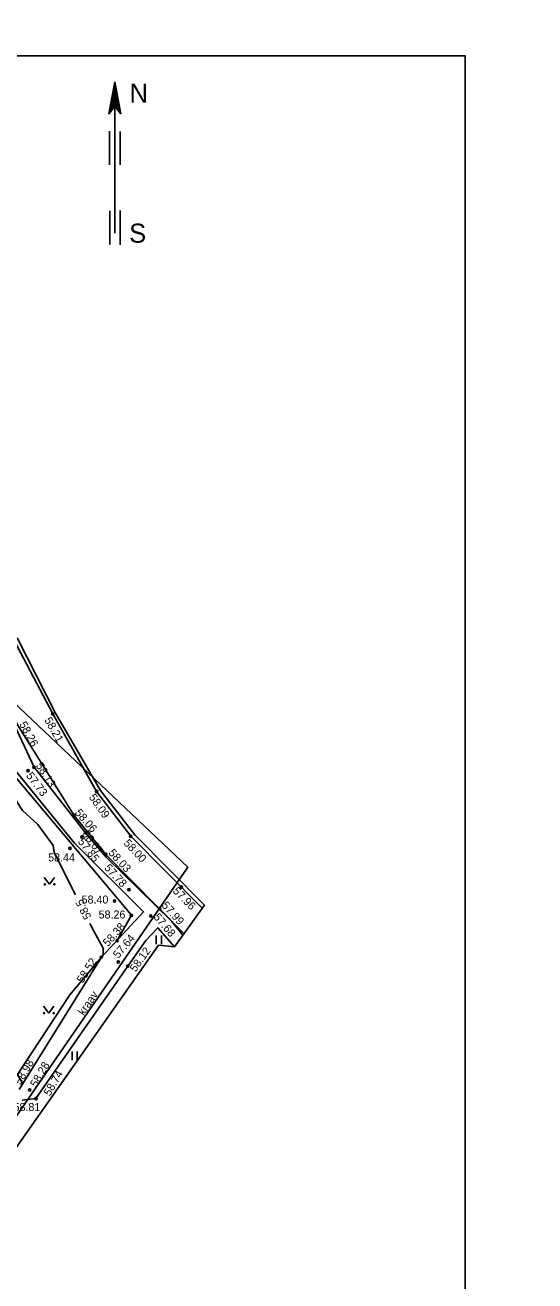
# Model space of a CAD drawing. Extents: x 641115 to 641725, y 6453870 to 6454664.
# Drawn here: x 641454.5 to 641499.1, y 6454063.4 to 6454173.2 of the extents above; entities that cross this region are included whole.
import ezdxf

# ---------------------------------------------------------------- set-up
doc = ezdxf.new("R2010")
doc.units = 0
for name, color, linetype in [('ELKAEV', 7, 'Continuous'), ('ELRAJATISMA', 7, 'Continuous'), ('HALJASTUS', 7, 'Continuous'), ('MOOTPIIR', 7, 'Continuous'), ('PIIR', 7, 'Continuous'), ('TEE', 7, 'Continuous'), ('VEEKOGU', 7, 'Continuous'), ('VORMISTUS', 7, 'Continuous')]:
    doc.layers.add(name, color=color, linetype=linetype)

msp = doc.modelspace()

# ---------------------------------------------------------------- linework, layer by layer
at = {"layer": 'ELKAEV'}
for centre in [(641456.91, 6454112.99), (641454.75, 6454108.02), (641455.28, 6454108.32), (641460.75, 6454106.21), (641458.78, 6454104.11), (641459.47, 6454102.21), (641459.79, 6454102.59), (641463.74, 6454102.28), (641458.42, 6454101.23), (641461.56, 6454100.7), (641463.58, 6454097.61), (641468.17, 6454097.84), (641462.32, 6454096.62), (641466.26, 6454095.94), (641463.8, 6454095.37), (641465.5, 6454095.32), (641462.55, 6454093.16), (641461.16, 6454091.71), (641462.65, 6454091.28), (641463.48, 6454090.92), (641454.9, 6454080.09), (641455.44, 6454079.34)]:
    msp.add_circle(centre, 0.1, dxfattribs=at)
at = {"layer": 'ELRAJATISMA'}
for points in [[(641458.9, 6454097.17), (641457.04, 6454100.87), (641456.94, 6454101.48), (641455.61, 6454103.31), (641454.27, 6454104.54), (641454.03, 6454104.89), (641453.66, 6454105.52), (641452.68, 6454106.26), (641451.37, 6454109.18), (641447.76, 6454114.3), (641447.78, 6454115.1), (641449.16, 6454116.81)], [(641461.34, 6454092.5), (641460.51, 6454093.97), (641460.16, 6454094.66)], [(641461.34, 6454092.5), (641461.33, 6454091.9), (641461.19, 6454091.71), (641458.42, 6454088.41), (641453.84, 6454081.44), (641454.28, 6454080.62)]]:
    msp.add_lwpolyline(points, dxfattribs=at)
at = {"layer": 'HALJASTUS'}
for p, q in [((641456.16, 6454098.69), (641456.62, 6454098.08)), ((641456.62, 6454098.08), (641457.07, 6454098.69)), ((641465.96, 6454093.6), (641465.96, 6454092.84)), ((641466.42, 6454093.6), (641466.42, 6454092.84)), ((641456.1, 6454087.42), (641456.56, 6454086.81)), ((641456.56, 6454086.81), (641457.01, 6454087.42)), ((641458.6, 6454083.46), (641458.6, 6454082.7)), ((641459.06, 6454083.46), (641459.06, 6454082.7))]:
    msp.add_line(p, q, dxfattribs=at)
msp.add_lwpolyline([(641399.91, 6454157.43), (641431.59, 6454153.23), (641437.22, 6454148.99), (641430.6, 6454134.9), (641435.95, 6454127.97), (641447.21, 6454115.09), (641463.8, 6454095.37), (641462.56, 6454093.16)], dxfattribs=at)
for centre in [(641456.22, 6454098.08), (641457.05, 6454098.08), (641456.16, 6454086.81), (641456.99, 6454086.81)]:
    msp.add_circle(centre, 0.055, dxfattribs=at)
at = {"layer": 'MOOTPIIR'}
msp.add_lwpolyline([(641453.79, 6454119.65), (641457.15, 6454113.06), (641461.08, 6454106.28), (641464.09, 6454102.42), (641470.19, 6454096.26), (641467.56, 6454092.61), (641466.16, 6454092.75), (641410.33, 6454013.43)], dxfattribs=at)
at = {"layer": 'PIIR'}
for points in [[(641725.35, 6454611.87), (641698.76, 6454526.05), (641615.58, 6454268.81), (641556.81, 6454137.22), (641511.43, 6454060.46), (641436.15, 6453963.14), (641410.31, 6454014.9), (641468.73, 6454099.59), (641432.69, 6454133.64), (641441.4, 6454151.24), (641465.32, 6454199.56), (641476.8, 6454193.98), (641490.72, 6454229.86), (641499.63, 6454225.28), (641609.54, 6454550.16), (641569.11, 6454557.56), (641613.5, 6454638.14)], [(641361.61, 6454112.32), (641388.82, 6454159.04), (641437.89, 6454153.82), (641441.4, 6454151.24), (641432.69, 6454133.64), (641468.73, 6454099.59), (641410.31, 6454014.9)]]:
    msp.add_lwpolyline(points, close=True, dxfattribs=at)
at = {"layer": 'TEE'}
for points in [[(641397.02, 6454150.7), (641399.89, 6454152.36), (641396.31, 6454157.72), (641395.77, 6454159.56), (641397.48, 6454160.64), (641416.03, 6454158.14), (641430.8, 6454155.92), (641435.73, 6454155.58), (641439.45, 6454154.42), (641440.92, 6454152.98), (641442.87, 6454149.04), (641444.77, 6454143.83), (641446.17, 6454134.46), (641447.91, 6454126.77), (641450.75, 6454118.57), (641453.82, 6454112.02), (641458.78, 6454104.11), (641461.56, 6454100.7), (641468.4, 6454093.78)], [(641470, 6454096), (641463.74, 6454102.28), (641460.75, 6454106.21), (641456.92, 6454112.99), (641453.24, 6454119.95), (641450.81, 6454127.05), (641449.11, 6454135.75), (641448.01, 6454143.88), (641446.49, 6454150.84), (641446.95, 6454154.96), (641447.84, 6454158.13), (641449.24, 6454161.2)]]:
    msp.add_lwpolyline(points, dxfattribs=at)
at = {"layer": 'VEEKOGU'}
for points in [[(641451.83, 6454115.62), (641455.28, 6454108.32), (641459.78, 6454102.59), (641461.6, 6454100.45), (641467.35, 6454094.84), (641468.3, 6454093.64)], [(641453.98, 6454080.13), (641461.19, 6454091.71), (641464.86, 6454095.67), (641458.81, 6454101.67), (641453.56, 6454108.13)], [(641467.56, 6454092.61), (641466.1, 6454094.28), (641465.05, 6454093.16), (641463.48, 6454090.92), (641455.44, 6454079.34), (641454.25, 6454079.19)]]:
    msp.add_lwpolyline(points, dxfattribs=at)
at = {"layer": 'VORMISTUS'}
for p, q in [((641462.34, 6454168.28), (641461.82, 6454165.46)), ((641462.3, 6454168.07), (641462.34, 6454168.07)), ((641462.32, 6454168.17), (641462.34, 6454168.17)), ((641462.34, 6454168.28), (641462.34, 6454155.04)), ((641462.34, 6454168.28), (641462.86, 6454165.46)), ((641462.34, 6454168.27), (641462.34, 6454168.27)), ((641462.34, 6454168.19), (641462.36, 6454168.19)), ((641462.34, 6454168.09), (641462.38, 6454168.09)), ((641462.1, 6454166.97), (641462.34, 6454166.97)), ((641462.12, 6454167.07), (641462.34, 6454167.07)), ((641462.14, 6454167.17), (641462.34, 6454167.17)), ((641462.16, 6454167.27), (641462.34, 6454167.27)), ((641462.18, 6454167.37), (641462.34, 6454167.37)), ((641462.2, 6454167.47), (641462.34, 6454167.47)), ((641462.22, 6454167.57), (641462.34, 6454167.57)), ((641462.24, 6454167.67), (641462.34, 6454167.67)), ((641462.26, 6454167.87), (641462.34, 6454167.87)), ((641462.26, 6454167.77), (641462.34, 6454167.77)), ((641462.28, 6454167.97), (641462.34, 6454167.97)), ((641462.34, 6454167.99), (641462.4, 6454167.99)), ((641462.34, 6454167.89), (641462.42, 6454167.89)), ((641462.34, 6454167.79), (641462.44, 6454167.79)), ((641462.34, 6454167.69), (641462.46, 6454167.69)), ((641462.34, 6454167.59), (641462.48, 6454167.59)), ((641462.34, 6454167.49), (641462.5, 6454167.49)), ((641462.34, 6454167.39), (641462.5, 6454167.39)), ((641462.34, 6454167.29), (641462.52, 6454167.29)), ((641462.34, 6454167.19), (641462.54, 6454167.19)), ((641462.34, 6454167.09), (641462.56, 6454167.09)), ((641462.34, 6454166.99), (641462.58, 6454166.99)), ((641461.9, 6454165.87), (641462.16, 6454165.87)), ((641461.92, 6454165.97), (641462.24, 6454165.97)), ((641461.94, 6454166.07), (641462.32, 6454166.07)), ((641461.96, 6454166.17), (641462.34, 6454166.17)), ((641461.98, 6454166.27), (641462.34, 6454166.27)), ((641462, 6454166.37), (641462.34, 6454166.37)), ((641462.02, 6454166.57), (641462.34, 6454166.57)), ((641462.02, 6454166.47), (641462.34, 6454166.47)), ((641462.04, 6454166.67), (641462.34, 6454166.67)), ((641462.06, 6454166.77), (641462.34, 6454166.77)), ((641462.08, 6454166.87), (641462.34, 6454166.87)), ((641462.34, 6454166.89), (641462.6, 6454166.89)), ((641462.34, 6454166.79), (641462.62, 6454166.79)), ((641462.34, 6454166.69), (641462.64, 6454166.69)), ((641462.34, 6454166.59), (641462.66, 6454166.59)), ((641462.34, 6454166.49), (641462.68, 6454166.49)), ((641462.34, 6454166.39), (641462.7, 6454166.39)), ((641462.34, 6454166.29), (641462.72, 6454166.29)), ((641462.34, 6454166.19), (641462.74, 6454166.19)), ((641462.36, 6454166.09), (641462.74, 6454166.09)), ((641462.44, 6454165.99), (641462.76, 6454165.99)), ((641462.52, 6454165.89), (641462.78, 6454165.89)), ((641461.82, 6454165.47), (641461.84, 6454165.47)), ((641461.84, 6454165.57), (641461.92, 6454165.57)), ((641461.86, 6454165.67), (641462, 6454165.67)), ((641461.88, 6454165.77), (641462.08, 6454165.77)), ((641462.6, 6454165.79), (641462.8, 6454165.79)), ((641462.68, 6454165.69), (641462.82, 6454165.69)), ((641462.76, 6454165.59), (641462.84, 6454165.59)), ((641462.84, 6454165.49), (641462.86, 6454165.49)), ((641461.88, 6454163.95), (641461.88, 6454161.01)), ((641462.82, 6454163.92), (641462.82, 6454161.01)), ((641462.82, 6454157.03), (641462.82, 6454154.01)), ((641461.92, 6454156.99), (641461.92, 6454154.05))]:
    msp.add_line(p, q, dxfattribs=at)
msp.add_lwpolyline([(641335.44, 6454011.56), (641335.44, 6454170.53), (641493.02, 6454170.53), (641493.02, 6454011.56)], close=True, dxfattribs=at)
msp.add_lwpolyline([(641461.82, 6454165.46), (641462.34, 6454166.1), (641462.86, 6454165.46)], dxfattribs=at)

# ---------------------------------------------------------------- texts
at = {"layer": 'ELKAEV'}
for s, rotation, p in [(' 58.26', 298.6543, (641453.83, 6454112.32)), (' 58.21', 299.524, (641456.02, 6454112.68)), (' 58.13', 301.5865, (641455.26, 6454108.7)), (' 57.73', 307.5196, (641454.38, 6454107.77)), (' 58.09', 305.0632, (641459.89, 6454105.91)), (' 58.06', 310.8714, (641458.63, 6454104.51)), (' 57.85', 307.9255, (641458.91, 6454102)), (' 58.07', 307.2348, (641459.27, 6454102.68)), (' 58.03', 312.6202, (641461.56, 6454100.98)), (' 58.00', 313.3315, (641462.89, 6454101.82)), (' 57.78', 312.6126, (641461.2, 6454099.67)), (' 57.96', 314.7228, (641467.18, 6454097.62)), (' 57.68', 310.1254, (641465.52, 6454095.39)), (' 57.99', 312.0367, (641466.22, 6454096.39)), (' 58.38', 48.1995, (641461.57, 6454092.39)), (' 57.64', 49.8121, (641462.48, 6454091.35)), (' 58.12', 54.0203, (641464, 6454090.15)), (' 58.52', 57.4428, (641459.4, 6454089.16)), (' 58.98', 59.712, (641453.98, 6454080.26)), (' 58.28', 59.7197, (641455.36, 6454080.05)), (' 58.74', 59.9576, (641456.54, 6454079.28))]:
    msp.add_text(s, height=0.7, rotation=rotation, dxfattribs=at).set_placement(p)
for s, p in [(' 58.44', (641456.25, 6454100.08)), (' 58.40', (641459.18, 6454096.4)), (' 58.26', (641460.67, 6454095.09)), (' 58.81', (641453.22, 6454078.25))]:
    msp.add_text(s, height=0.7, dxfattribs=at).set_placement(p)
at = {"layer": 'ELRAJATISMA'}
msp.add_text('58.5', height=0.7, rotation=117.1214, dxfattribs=at).set_placement((641460.32, 6454095.23))
at = {"layer": 'VEEKOGU'}
msp.add_text('kraav', height=0.7, rotation=55.7625, dxfattribs=at).set_placement((641459.64, 6454086.55))
at = {"layer": 'VORMISTUS'}
for s, p in [('N', (641463.64, 6454166.45)), ('S', (641463.6, 6454154.2))]:
    msp.add_text(s, height=1.67, dxfattribs=at).set_placement(p)

doc.saveas('drawing.dxf')
